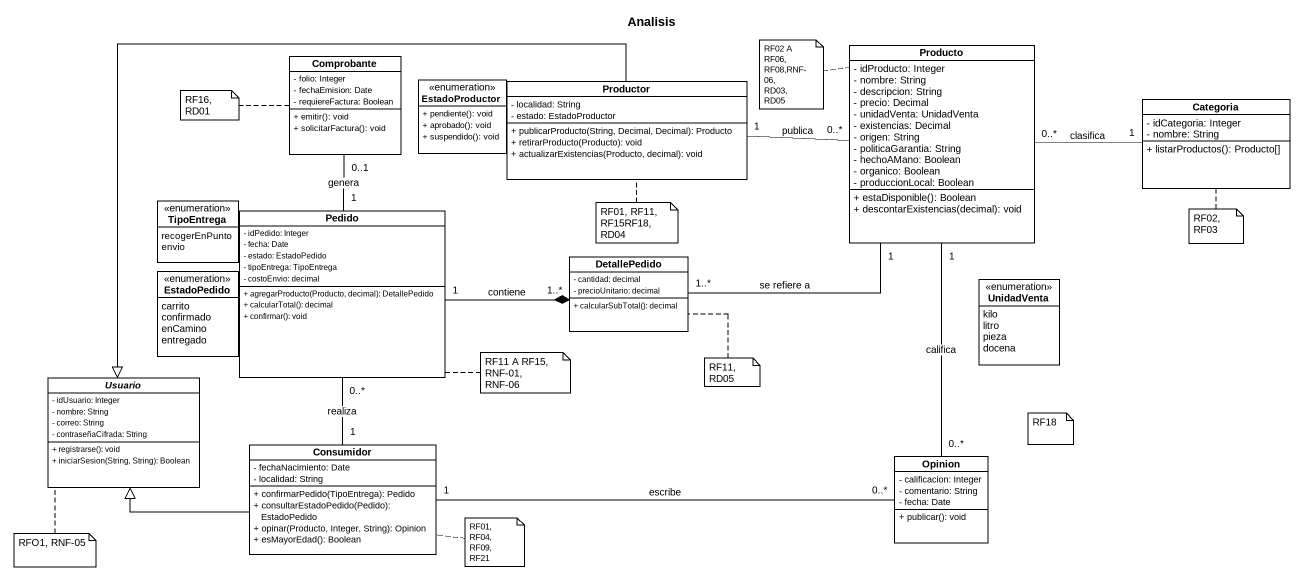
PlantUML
@startuml
title Analisis
hide circle
hide empty members
skinparam classAttributeIconSize 0
class Comprobante {
  - folio: Integer
  - fechaEmision: Date
  - requiereFactura: Boolean
  + emitir(): void
  + solicitarFactura(): void
}
class Producto {
  - idProducto: Integer
  - nombre: String
  - descripcion: String
  - precio: Decimal
  - unidadVenta: UnidadVenta
  - existencias: Decimal
  - origen: String
  - politicaGarantia: String
  - hechoAMano: Boolean
  - organico: Boolean
  - produccionLocal: Boolean
  + estaDisponible(): Boolean
  + descontarExistencias(decimal): void
}
enum EstadoProductor {
  + pendiente(): void
  + aprobado(): void
  + suspendido(): void
}
class Productor {
  - localidad: String
  - estado: EstadoProductor
  + publicarProducto(String, Decimal, Decimal): Producto
  + retirarProducto(Producto): void
  + actualizarExistencias(Producto, decimal): void
}
class Categoria {
  - idCategoria: Integer
  - nombre: String
  + listarProductos(): Producto[]
}
enum TipoEntrega {
  recogerEnPunto
  envio
}
class Pedido {
  - idPedido: Integer
  - fecha: Date
  - estado: EstadoPedido
  - tipoEntrega: TipoEntrega
  - costoEnvio: decimal
  + agregarProducto(Producto, decimal): DetallePedido
  + calcularTotal(): decimal
  + confirmar(): void
}
class DetallePedido {
  - cantidad: decimal
  - precioUnitario: decimal
  + calcularSubTotal(): decimal
}
enum EstadoPedido {
  carrito
  confirmado
  enCamino
  entregado
}
enum UnidadVenta {
  kilo
  litro
  pieza
  docena
}
abstract class Usuario {
  - idUsuario: Integer
  - nombre: String
  - correo: String
  - contraseñaCifrada: String
  + registrarse(): void
  + iniciarSesion(String, String): Boolean
}
class Consumidor {
  - fechaNacimiento: Date
  - localidad: String
  + confirmarPedido(TipoEntrega): Pedido
  + consultarEstadoPedido(Pedido): EstadoPedido
  + opinar(Producto, Integer, String): Opinion
  + esMayorEdad(): Boolean
}
class Opinion {
  - calificacion: Integer
  - comentario: String
  - fecha: Date
  + publicar(): void
}
Productor "1" -right- "0..*" Producto : publica
Productor --|> Usuario
Categoria "1" -left- "0..*" Producto : clasifica
Pedido "1" -up- "0..1" Comprobante : genera
Pedido "1" -right-* "1..*" DetallePedido : contiene
DetallePedido "1..*" -right- "1" Producto : se refiere a
Consumidor "1" -up- "0..*" Pedido : realiza
Consumidor -left-|> Usuario
Consumidor "1" -right- "0..*" Opinion : escribe
Opinion "0..*" -up- "1" Producto : califica
note left of Producto
  RF02 A RF06,
  RF08,RNF-06,
  RD03, RD05
end note
note left of Comprobante : RF16, RD01
note bottom of Productor
  RF01, RF11,
  RF15RF18, RD04
end note
note bottom of Categoria : RF02, RF03
note right of Pedido
  RF11 A RF15, RNF-01,
  RNF-06
end note
note bottom of DetallePedido : RF11, RD05
note as N7
  RF18
end note
note bottom of Usuario : RFO1, RNF-05
note right of Consumidor : RF01, RF04, RF09, RF21
@enduml
